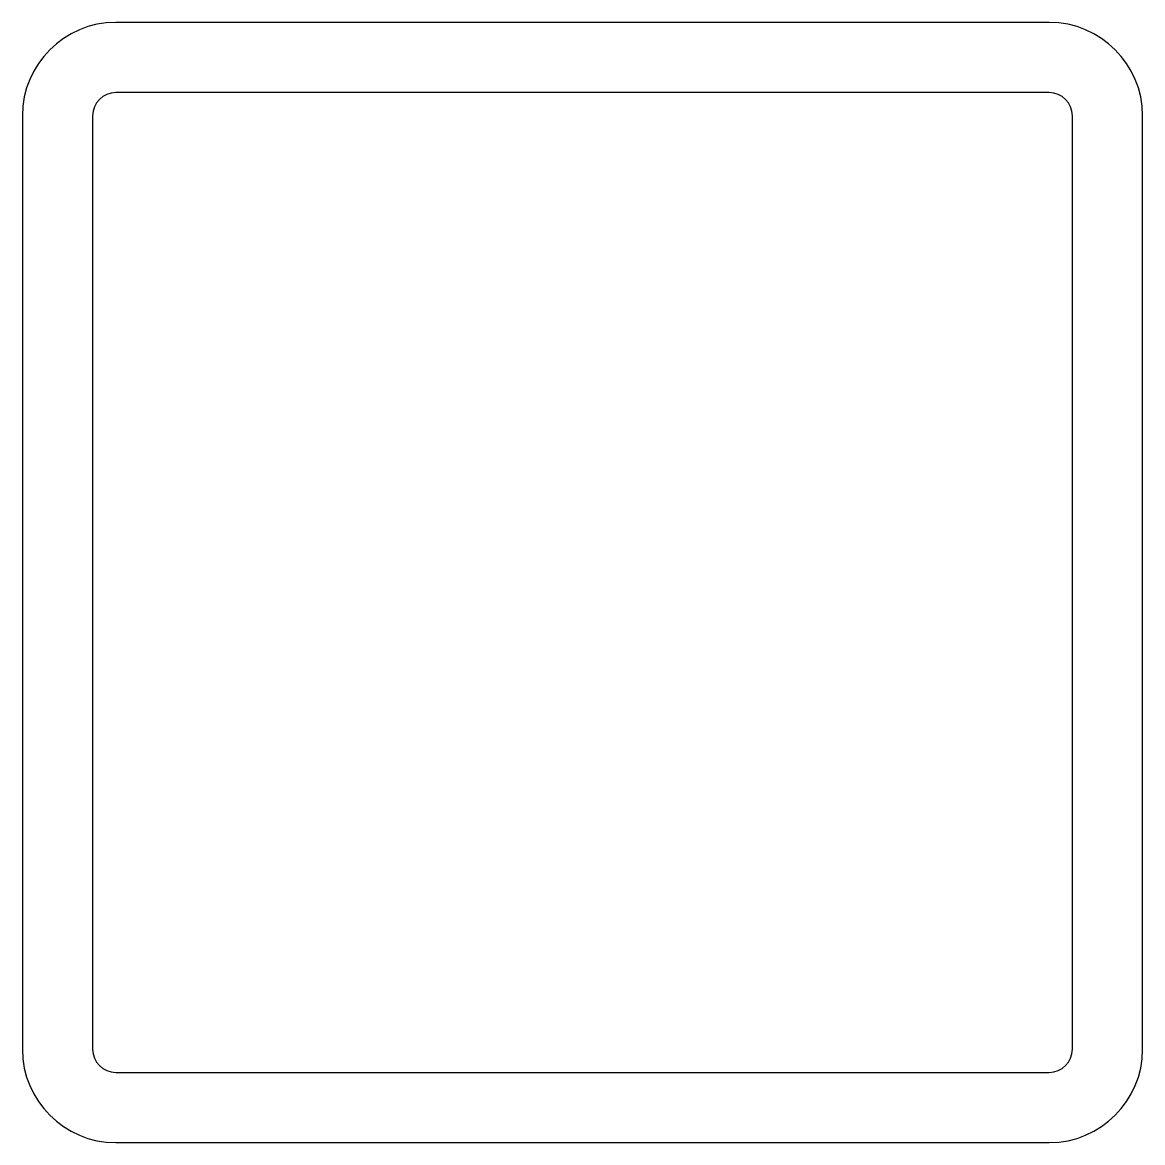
# Model space of a CAD drawing. Header units: inches. Extents: x -38.8 to 37.4, y 0 to 76.2.
import ezdxf

# ---------------------------------------------------------------- set-up
doc = ezdxf.new("R2010")
doc.units = ezdxf.units.IN
doc.header["$MEASUREMENT"] = 0

msp = doc.modelspace()

# ---------------------------------------------------------------- linework, layer by layer
at = {"color": 7}
for p, q in [((31.041, 76.196), (-32.459, 76.196)), ((31.046, 71.421), (-32.464, 71.421)), ((-38.809, 69.846), (-38.809, 6.346)), ((-34.034, 69.851), (-34.034, 6.341)), ((32.616, 6.341), (32.616, 69.851)), ((37.391, 6.346), (37.391, 69.846)), ((-32.464, 4.771), (31.046, 4.771)), ((-32.459, -0.004), (31.041, -0.004))]:
    msp.add_line(p, q, dxfattribs=at)
for centre, radius, start, end in [((-32.459, 69.846), 6.35, 90, 180), ((31.041, 69.846), 6.35, 360, 90), ((-32.464, 69.851), 1.57, 90, 180), ((31.046, 69.851), 1.57, 360, 90), ((-32.459, 6.346), 6.35, 180, 270), ((-32.464, 6.341), 1.57, 180, 270), ((31.041, 6.346), 6.35, 270, 0), ((31.046, 6.341), 1.57, 270, 360)]:
    msp.add_arc(centre, radius, start, end, dxfattribs=at)

doc.saveas('drawing.dxf')
